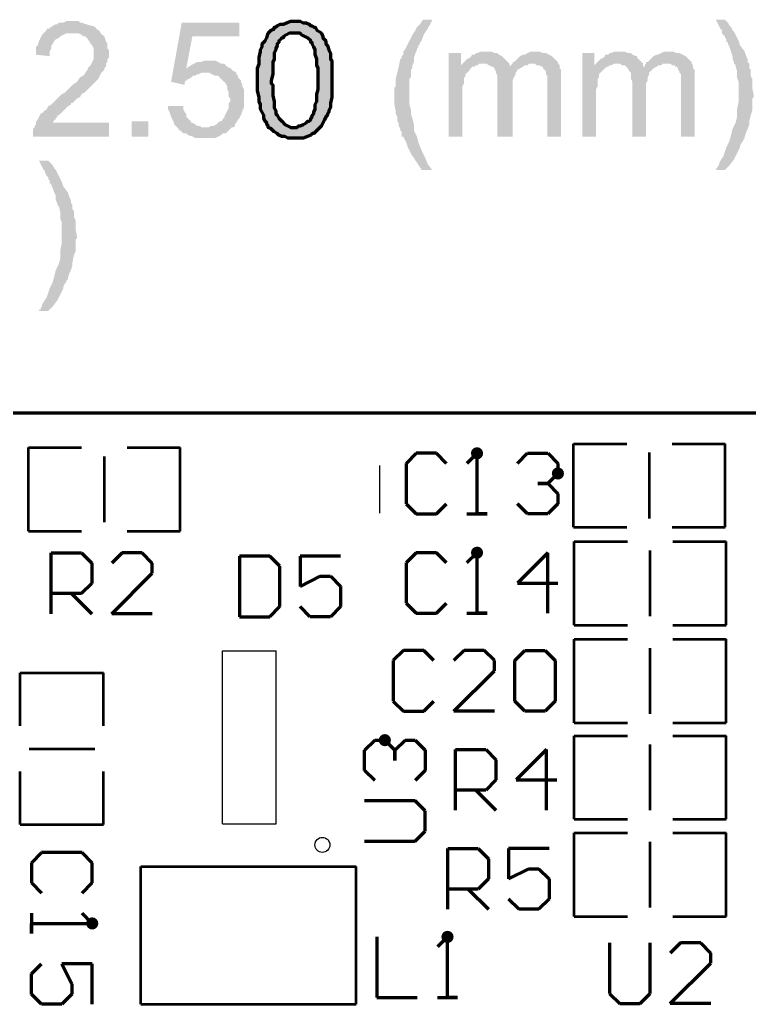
# Model space of a CAD drawing. Header units: millimetres. Extents: x 0.6 to 86.1, y 0.6 to 60.6.
# Drawn here: x 30.46 to 42.67, y 40.29 to 56.77 of the extents above; entities that cross this region are included whole.
import ezdxf

# ---------------------------------------------------------------- set-up
doc = ezdxf.new("R2010")
doc.units = ezdxf.units.MM
doc.layers.add('PDF3_0', color=7, linetype='Continuous')

msp = doc.modelspace()

# ---------------------------------------------------------------- hatches: boundary and pattern name
at = {"layer": 'PDF3_0', "true_color": 0x008000}
for points in [[(31.394, 56.749), (31.419, 56.749), (31.445, 56.749), (31.47, 56.723), (31.496, 56.723), (31.572, 56.698), (31.648, 56.672), (31.674, 56.672), (31.725, 56.647), (31.749, 56.621), (31.775, 56.596), (31.8, 56.596), (31.8, 56.57), (31.826, 56.545), (31.826, 56.52), (31.851, 56.52), (31.877, 56.494), (31.902, 56.418), (31.928, 56.367), (31.928, 56.291), (31.953, 56.266), (31.953, 56.139), (31.928, 56.114), (31.928, 56.063), (31.902, 56.037), (31.902, 55.986), (31.877, 55.961), (31.877, 55.936), (31.826, 55.885), (31.775, 55.783), (31.546, 55.554), (31.496, 55.529), (31.47, 55.478), (31.419, 55.453), (31.343, 55.377), (31.318, 55.377), (31.318, 55.351), (31.267, 55.326), (31.14, 55.199), (31.115, 55.173), (31.09, 55.173), (31.09, 55.148), (31.064, 55.123), (31.064, 55.098), (31.039, 55.098), (31.013, 55.047), (31.953, 55.047), (31.953, 54.818), (30.683, 54.818), (30.683, 54.945), (30.709, 54.97), (30.709, 54.996), (30.733, 55.021), (30.733, 55.072), (30.759, 55.098), (30.784, 55.148), (30.81, 55.199), (30.861, 55.224), (30.861, 55.25), (30.886, 55.25), (30.912, 55.275), (30.937, 55.326), (30.988, 55.351), (31.09, 55.453), (31.165, 55.529), (31.191, 55.529), (31.191, 55.554), (31.216, 55.554), (31.293, 55.631), (31.343, 55.682), (31.419, 55.733), (31.47, 55.808), (31.521, 55.834), (31.546, 55.859), (31.572, 55.91), (31.597, 55.936), (31.597, 55.961), (31.648, 56.012), (31.699, 56.114), (31.699, 56.291), (31.674, 56.342), (31.648, 56.367), (31.623, 56.418), (31.597, 56.443), (31.597, 56.469), (31.572, 56.469), (31.572, 56.494), (31.521, 56.494), (31.496, 56.52), (31.445, 56.545), (31.242, 56.545), (31.14, 56.494), (31.115, 56.469), (31.064, 56.443), (31.039, 56.418), (31.013, 56.367), (30.988, 56.342), (30.988, 56.291), (30.962, 56.24), (30.962, 56.164), (30.709, 56.189), (30.733, 56.189), (30.733, 56.317), (30.759, 56.342), (30.784, 56.418), (30.835, 56.52), (30.861, 56.545), (30.886, 56.57), (30.912, 56.596), (30.912, 56.621), (30.962, 56.621), (30.962, 56.647), (30.988, 56.647), (31.013, 56.672), (31.064, 56.698), (31.09, 56.698), (31.115, 56.723), (31.191, 56.723), (31.242, 56.749), (31.368, 56.749)], [(34.137, 56.494), (33.35, 56.494), (33.248, 55.961), (33.274, 55.961), (33.274, 55.986), (33.299, 55.986), (33.325, 56.012), (33.376, 56.037), (33.426, 56.063), (33.477, 56.063), (33.553, 56.088), (33.731, 56.088), (33.782, 56.063), (33.832, 56.037), (33.883, 56.037), (33.934, 55.986), (33.985, 55.961), (34.035, 55.91), (34.061, 55.91), (34.086, 55.885), (34.086, 55.859), (34.112, 55.834), (34.112, 55.808), (34.163, 55.757), (34.163, 55.733), (34.188, 55.682), (34.188, 55.656), (34.213, 55.605), (34.213, 55.301), (34.188, 55.25), (34.163, 55.173), (34.137, 55.123), (34.112, 55.098), (34.086, 55.047), (34.061, 55.021), (34.061, 54.996), (34.035, 54.97), (34.01, 54.97), (33.985, 54.945), (33.96, 54.92), (33.909, 54.869), (33.858, 54.869), (33.832, 54.843), (33.782, 54.818), (33.731, 54.792), (33.4, 54.792), (33.35, 54.818), (33.274, 54.843), (33.248, 54.869), (33.197, 54.869), (33.172, 54.894), (33.147, 54.92), (33.121, 54.92), (33.121, 54.945), (33.045, 55.021), (33.045, 55.047), (33.019, 55.098), (32.994, 55.148), (32.969, 55.224), (32.944, 55.275), (32.944, 55.326), (33.197, 55.326), (33.197, 55.275), (33.223, 55.224), (33.248, 55.199), (33.248, 55.148), (33.299, 55.098), (33.325, 55.072), (33.325, 55.047), (33.35, 55.047), (33.4, 55.021), (33.426, 54.996), (33.477, 54.996), (33.502, 54.97), (33.629, 54.97), (33.654, 54.996), (33.705, 54.996), (33.756, 55.021), (33.807, 55.072), (33.832, 55.072), (33.858, 55.098), (33.858, 55.123), (33.883, 55.123), (33.883, 55.148), (33.96, 55.301), (33.96, 55.377), (33.985, 55.402), (33.985, 55.453), (33.96, 55.478), (33.96, 55.554), (33.934, 55.605), (33.934, 55.656), (33.909, 55.707), (33.858, 55.757), (33.807, 55.808), (33.782, 55.834), (33.731, 55.834), (33.629, 55.885), (33.502, 55.885), (33.451, 55.859), (33.426, 55.859), (33.4, 55.834), (33.35, 55.834), (33.35, 55.808), (33.325, 55.808), (33.299, 55.783), (33.274, 55.783), (33.248, 55.757), (33.223, 55.733), (33.223, 55.682), (32.994, 55.733), (33.172, 56.723), (34.137, 56.723)], [(37.363, 56.773), (37.363, 56.749), (37.337, 56.723), (37.337, 56.698), (37.312, 56.672), (37.287, 56.621), (37.236, 56.545), (37.211, 56.494), (37.185, 56.418), (37.16, 56.393), (37.16, 56.367), (37.134, 56.342), (37.134, 56.317), (37.109, 56.291), (37.109, 56.266), (37.084, 56.215), (37.059, 56.139), (37.059, 56.063), (37.033, 56.012), (37.033, 55.961), (37.007, 55.936), (37.007, 55.808), (36.982, 55.783), (36.982, 55.351), (37.007, 55.275), (37.007, 55.199), (37.033, 55.123), (37.059, 55.021), (37.059, 54.92), (37.109, 54.818), (37.134, 54.717), (37.185, 54.589), (37.236, 54.488), (37.287, 54.361), (37.363, 54.259), (37.185, 54.259), (37.185, 54.285), (37.16, 54.285), (37.16, 54.31), (37.134, 54.335), (37.109, 54.386), (37.084, 54.412), (37.059, 54.463), (37.033, 54.488), (37.007, 54.538), (36.956, 54.64), (36.931, 54.717), (36.881, 54.818), (36.855, 54.818), (36.855, 54.894), (36.83, 54.92), (36.83, 54.945), (36.804, 54.996), (36.804, 55.047), (36.779, 55.072), (36.779, 55.148), (36.753, 55.199), (36.753, 55.25), (36.728, 55.377), (36.728, 55.631), (36.753, 55.656), (36.753, 55.783), (36.779, 55.885), (36.804, 55.986), (36.83, 56.114), (36.855, 56.139), (36.855, 56.164), (36.881, 56.189), (36.881, 56.24), (36.905, 56.266), (36.931, 56.317), (36.956, 56.367), (37.033, 56.52), (37.084, 56.596), (37.109, 56.647), (37.16, 56.698), (37.211, 56.773)], [(42.265, 56.773), (42.29, 56.749), (42.316, 56.723), (42.341, 56.672), (42.367, 56.647), (42.392, 56.596), (42.418, 56.57), (42.443, 56.52), (42.494, 56.418), (42.519, 56.342), (42.596, 56.24), (42.621, 56.164), (42.646, 56.114), (42.646, 56.063), (42.671, 56.037), (42.671, 55.961), (42.697, 55.936), (42.697, 55.834), (42.722, 55.783), (42.722, 55.631), (42.748, 55.504), (42.748, 55.478), (42.722, 55.453), (42.722, 55.25), (42.697, 55.173), (42.671, 55.072), (42.671, 55.021), (42.646, 54.945), (42.621, 54.894), (42.596, 54.818), (42.596, 54.792), (42.57, 54.767), (42.57, 54.741), (42.545, 54.717), (42.519, 54.666), (42.519, 54.64), (42.468, 54.538), (42.418, 54.437), (42.341, 54.335), (42.265, 54.259), (42.113, 54.259), (42.113, 54.285), (42.138, 54.285), (42.138, 54.31), (42.164, 54.335), (42.164, 54.361), (42.189, 54.412), (42.24, 54.488), (42.265, 54.564), (42.29, 54.64), (42.341, 54.741), (42.367, 54.843), (42.392, 54.945), (42.443, 55.047), (42.468, 55.148), (42.468, 55.275), (42.494, 55.402), (42.494, 55.733), (42.468, 55.808), (42.468, 55.91), (42.443, 55.986), (42.443, 56.012), (42.418, 56.037), (42.418, 56.063), (42.392, 56.114), (42.392, 56.164), (42.341, 56.317), (42.316, 56.367), (42.316, 56.393), (42.29, 56.393), (42.29, 56.443), (42.265, 56.469), (42.265, 56.494), (42.24, 56.52), (42.215, 56.545), (42.215, 56.596), (42.189, 56.621), (42.138, 56.723), (42.113, 56.773)], [(39.141, 56.24), (39.166, 56.24), (39.217, 56.215), (39.268, 56.215), (39.319, 56.189), (39.369, 56.164), (39.42, 56.114), (39.471, 56.063), (39.471, 56.037), (39.497, 56.012), (39.497, 55.961), (39.522, 55.936), (39.522, 54.818), (39.294, 54.818), (39.294, 55.834), (39.268, 55.859), (39.268, 55.91), (39.243, 55.936), (39.217, 55.961), (39.217, 55.986), (39.192, 55.986), (39.166, 56.012), (39.116, 56.012), (39.09, 56.037), (38.988, 56.037), (38.963, 56.012), (38.913, 56.012), (38.887, 55.986), (38.836, 55.961), (38.811, 55.936), (38.785, 55.936), (38.785, 55.91), (38.76, 55.885), (38.76, 55.859), (38.734, 55.808), (38.71, 55.757), (38.71, 54.818), (38.455, 54.818), (38.455, 55.834), (38.43, 55.885), (38.43, 55.91), (38.404, 55.961), (38.379, 55.986), (38.353, 55.986), (38.328, 56.012), (38.303, 56.012), (38.278, 56.037), (38.15, 56.037), (38.125, 56.012), (38.1, 56.012), (38.074, 55.986), (38.023, 55.986), (38.023, 55.961), (37.998, 55.961), (37.998, 55.936), (37.921, 55.859), (37.921, 55.808), (37.897, 55.808), (37.897, 55.707), (37.871, 55.656), (37.871, 54.818), (37.643, 54.818), (37.643, 56.215), (37.846, 56.215), (37.846, 56.012), (37.897, 56.063), (37.921, 56.088), (37.947, 56.114), (37.998, 56.139), (38.023, 56.164), (38.023, 56.189), (38.074, 56.189), (38.1, 56.215), (38.125, 56.215), (38.176, 56.24), (38.353, 56.24), (38.404, 56.215), (38.455, 56.215), (38.481, 56.189), (38.531, 56.164), (38.557, 56.139), (38.659, 56.037), (38.659, 55.986), (38.71, 56.037), (38.71, 56.063), (38.734, 56.063), (38.811, 56.139), (38.836, 56.164), (38.887, 56.189), (38.913, 56.189), (38.963, 56.215), (39.014, 56.24), (39.116, 56.24)], [(41.376, 56.24), (41.402, 56.24), (41.452, 56.215), (41.503, 56.215), (41.605, 56.164), (41.706, 56.063), (41.706, 56.037), (41.732, 56.012), (41.732, 55.961), (41.757, 55.936), (41.757, 54.818), (41.529, 54.818), (41.529, 55.859), (41.503, 55.885), (41.503, 55.91), (41.478, 55.936), (41.478, 55.961), (41.452, 55.986), (41.427, 55.986), (41.427, 56.012), (41.376, 56.012), (41.351, 56.037), (41.224, 56.037), (41.199, 56.012), (41.148, 56.012), (41.122, 55.986), (41.071, 55.961), (41.046, 55.936), (40.995, 55.885), (40.995, 55.859), (40.97, 55.808), (40.97, 55.757), (40.945, 55.707), (40.945, 54.818), (40.716, 54.818), (40.716, 55.733), (40.69, 55.783), (40.69, 55.885), (40.665, 55.91), (40.639, 55.961), (40.588, 56.012), (40.538, 56.012), (40.513, 56.037), (40.411, 56.037), (40.361, 56.012), (40.335, 56.012), (40.31, 55.986), (40.284, 55.986), (40.259, 55.961), (40.233, 55.936), (40.182, 55.885), (40.157, 55.859), (40.157, 55.808), (40.132, 55.783), (40.132, 55.656), (40.106, 55.605), (40.106, 54.818), (39.878, 54.818), (39.878, 56.215), (40.081, 56.215), (40.081, 56.012), (40.157, 56.088), (40.182, 56.114), (40.233, 56.139), (40.259, 56.164), (40.259, 56.189), (40.31, 56.189), (40.335, 56.215), (40.361, 56.215), (40.411, 56.24), (40.588, 56.24), (40.639, 56.215), (40.69, 56.215), (40.716, 56.189), (40.767, 56.164), (40.792, 56.164), (40.792, 56.139), (40.894, 56.037), (40.894, 55.986), (40.919, 55.986), (40.919, 56.012), (40.945, 56.037), (40.945, 56.063), (40.97, 56.063), (40.995, 56.088), (41.046, 56.139), (41.071, 56.164), (41.122, 56.189), (41.148, 56.189), (41.199, 56.215), (41.249, 56.24), (41.351, 56.24)], [(32.613, 54.818), (32.334, 54.818), (32.334, 55.072), (32.613, 55.072)], [(30.937, 54.412), (30.962, 54.386), (31.013, 54.335), (31.039, 54.285), (31.064, 54.259), (31.115, 54.157), (31.14, 54.107), (31.165, 54.056), (31.191, 53.98), (31.267, 53.879), (31.293, 53.802), (31.318, 53.751), (31.318, 53.701), (31.343, 53.675), (31.343, 53.599), (31.368, 53.573), (31.368, 53.472), (31.394, 53.421), (31.394, 53.269), (31.419, 53.141), (31.419, 53.116), (31.394, 53.091), (31.394, 52.888), (31.368, 52.837), (31.343, 52.71), (31.343, 52.659), (31.318, 52.583), (31.293, 52.532), (31.267, 52.456), (31.267, 52.431), (31.242, 52.405), (31.242, 52.38), (31.216, 52.354), (31.191, 52.303), (31.191, 52.278), (31.14, 52.176), (31.09, 52.075), (31.013, 51.973), (30.937, 51.897), (30.784, 51.897), (30.784, 51.922), (30.81, 51.922), (30.81, 51.948), (30.835, 51.973), (30.835, 51.999), (30.861, 52.05), (30.912, 52.125), (30.937, 52.202), (30.962, 52.278), (31.013, 52.38), (31.039, 52.482), (31.064, 52.583), (31.115, 52.685), (31.14, 52.786), (31.14, 52.913), (31.165, 53.04), (31.165, 53.37), (31.14, 53.447), (31.14, 53.548), (31.115, 53.65), (31.09, 53.675), (31.09, 53.701), (31.064, 53.751), (31.064, 53.828), (31.039, 53.879), (31.013, 53.954), (30.988, 54.005), (30.988, 54.031), (30.962, 54.031), (30.962, 54.082), (30.937, 54.107), (30.937, 54.132), (30.912, 54.157), (30.886, 54.208), (30.886, 54.234), (30.861, 54.259), (30.835, 54.31), (30.81, 54.361), (30.784, 54.412)]]:
    msp.add_hatch(color=96, dxfattribs=at).paths.add_polyline_path(points, flags=16)
h = msp.add_hatch(color=96, dxfattribs=at)
h.paths.add_polyline_path([(35.128, 56.749), (35.153, 56.749), (35.204, 56.723), (35.255, 56.723), (35.306, 56.698), (35.331, 56.672), (35.357, 56.672), (35.382, 56.647), (35.407, 56.647), (35.433, 56.596), (35.483, 56.57), (35.509, 56.545), (35.534, 56.494), (35.534, 56.469), (35.585, 56.418), (35.585, 56.367), (35.611, 56.342), (35.636, 56.266), (35.661, 56.215), (35.661, 56.114), (35.686, 56.088), (35.686, 55.478), (35.661, 55.377), (35.661, 55.301), (35.636, 55.25), (35.636, 55.224), (35.611, 55.199), (35.611, 55.173), (35.585, 55.148), (35.56, 55.098), (35.509, 54.996), (35.382, 54.869), (35.357, 54.869), (35.331, 54.843), (35.28, 54.818), (35.204, 54.792), (34.95, 54.792), (34.899, 54.818), (34.848, 54.818), (34.798, 54.843), (34.772, 54.869), (34.721, 54.894), (34.696, 54.92), (34.67, 54.945), (34.62, 54.97), (34.62, 54.996), (34.595, 55.021), (34.595, 55.047), (34.569, 55.072), (34.544, 55.123), (34.544, 55.173), (34.493, 55.275), (34.493, 55.351), (34.467, 55.402), (34.467, 55.478), (34.442, 55.58), (34.442, 55.961), (34.467, 56.037), (34.467, 56.139), (34.493, 56.24), (34.493, 56.266), (34.518, 56.317), (34.518, 56.367), (34.569, 56.418), (34.595, 56.469), (34.62, 56.545), (34.67, 56.596), (34.721, 56.621), (34.721, 56.647), (34.747, 56.647), (34.772, 56.672), (34.823, 56.698), (34.874, 56.698), (34.925, 56.723), (35.001, 56.749), (35.102, 56.749)])
h.paths.add_polyline_path([(35.077, 56.545), (35.051, 56.545), (35.027, 56.545), (34.976, 56.545), (34.874, 56.494), (34.874, 56.469), (34.848, 56.469), (34.823, 56.443), (34.798, 56.418), (34.798, 56.393), (34.772, 56.367), (34.772, 56.342), (34.747, 56.291), (34.747, 56.266), (34.721, 56.215), (34.721, 56.114), (34.696, 56.063), (34.696, 55.859), (34.67, 55.757), (34.67, 55.707), (34.696, 55.682), (34.696, 55.504), (34.721, 55.402), (34.721, 55.301), (34.747, 55.25), (34.747, 55.199), (34.772, 55.173), (34.798, 55.123), (34.823, 55.098), (34.848, 55.072), (34.899, 55.021), (35.001, 54.97), (35.102, 54.97), (35.128, 54.996), (35.153, 54.996), (35.204, 55.021), (35.255, 55.047), (35.28, 55.072), (35.306, 55.072), (35.331, 55.098), (35.331, 55.123), (35.357, 55.148), (35.357, 55.173), (35.382, 55.199), (35.382, 55.224), (35.407, 55.275), (35.407, 55.351), (35.433, 55.402), (35.433, 55.529), (35.458, 55.605), (35.458, 55.961), (35.433, 56.012), (35.433, 56.114), (35.407, 56.189), (35.407, 56.266), (35.382, 56.317), (35.357, 56.367), (35.357, 56.393), (35.331, 56.393), (35.331, 56.418), (35.28, 56.469), (35.23, 56.494), (35.179, 56.52), (35.153, 56.545), (35.102, 56.545)], flags=16)
h = msp.add_hatch(color=96, dxfattribs=at)
edge = h.paths.add_edge_path(flags=16)
edge.add_arc((38.115, 49.515), 0.102, 0, 360)
h = msp.add_hatch(color=96, dxfattribs=at)
edge = h.paths.add_edge_path(flags=16)
edge.add_arc((39.469, 49.177), 0.102, 0, 360)
h = msp.add_hatch(color=96, dxfattribs=at)
edge = h.paths.add_edge_path(flags=16)
edge.add_arc((39.469, 49.177), 0.102, 0, 360)
h = msp.add_hatch(color=96, dxfattribs=at)
edge = h.paths.add_edge_path(flags=16)
edge.add_arc((39.469, 49.177), 0.102, 0, 360)
h = msp.add_hatch(color=96, dxfattribs=at)
edge = h.paths.add_edge_path(flags=16)
edge.add_arc((38.115, 47.851), 0.102, 0, 360)
h = msp.add_hatch(color=96, dxfattribs=at)
edge = h.paths.add_edge_path(flags=16)
edge.add_arc((36.572, 44.713), 0.102, 0, 360)
h = msp.add_hatch(color=96, dxfattribs=at)
edge = h.paths.add_edge_path(flags=16)
edge.add_arc((36.572, 44.713), 0.102, 0, 360)
h = msp.add_hatch(color=96, dxfattribs=at)
edge = h.paths.add_edge_path(flags=16)
edge.add_arc((36.572, 44.713), 0.102, 0, 360)
h = msp.add_hatch(color=96, dxfattribs=at)
edge = h.paths.add_edge_path(flags=16)
edge.add_arc((31.674, 41.645), 0.102, 0, 360)
h = msp.add_hatch(color=96, dxfattribs=at)
edge = h.paths.add_edge_path(flags=16)
edge.add_arc((37.621, 41.42), 0.102, 0, 360)

# ---------------------------------------------------------------- linework, layer by layer
at = {"layer": 'PDF3_0', "color": 96, "lineweight": 70, "true_color": 0x008000}
msp.add_lwpolyline([(35.128, 56.749), (35.153, 56.749), (35.204, 56.723), (35.255, 56.723), (35.306, 56.698), (35.331, 56.672), (35.357, 56.672), (35.382, 56.647), (35.407, 56.647), (35.433, 56.596), (35.483, 56.57), (35.509, 56.545), (35.534, 56.494), (35.534, 56.469), (35.585, 56.418), (35.585, 56.367), (35.611, 56.342), (35.636, 56.266), (35.661, 56.215), (35.661, 56.114), (35.686, 56.088), (35.686, 55.478), (35.661, 55.377), (35.661, 55.301), (35.636, 55.25), (35.636, 55.224), (35.611, 55.199), (35.611, 55.173), (35.585, 55.148), (35.56, 55.098), (35.509, 54.996), (35.382, 54.869), (35.357, 54.869), (35.331, 54.843), (35.28, 54.818), (35.204, 54.792), (34.95, 54.792), (34.899, 54.818), (34.848, 54.818), (34.798, 54.843), (34.772, 54.869), (34.721, 54.894), (34.696, 54.92), (34.67, 54.945), (34.62, 54.97), (34.62, 54.996), (34.595, 55.021), (34.595, 55.047), (34.569, 55.072), (34.544, 55.123), (34.544, 55.173), (34.493, 55.275), (34.493, 55.351), (34.467, 55.402), (34.467, 55.478), (34.442, 55.58), (34.442, 55.961), (34.467, 56.037), (34.467, 56.139), (34.493, 56.24), (34.493, 56.266), (34.518, 56.317), (34.518, 56.367), (34.569, 56.418), (34.595, 56.469), (34.62, 56.545), (34.67, 56.596), (34.721, 56.621), (34.721, 56.647), (34.747, 56.647), (34.772, 56.672), (34.823, 56.698), (34.874, 56.698), (34.925, 56.723), (35.001, 56.749), (35.102, 56.749), (35.128, 56.749)], close=True, dxfattribs=at)
for points in [[(35.077, 56.545), (35.051, 56.545), (35.027, 56.545), (34.976, 56.545), (34.874, 56.494), (34.874, 56.469), (34.848, 56.469), (34.823, 56.443), (34.798, 56.418), (34.798, 56.393), (34.772, 56.367), (34.772, 56.342), (34.747, 56.291), (34.747, 56.266), (34.721, 56.215), (34.721, 56.114), (34.696, 56.063), (34.696, 55.859), (34.67, 55.757), (34.67, 55.707), (34.696, 55.682), (34.696, 55.504), (34.721, 55.402), (34.721, 55.301), (34.747, 55.25), (34.747, 55.199), (34.772, 55.173), (34.798, 55.123), (34.823, 55.098), (34.848, 55.072), (34.899, 55.021), (35.001, 54.97), (35.102, 54.97), (35.128, 54.996), (35.153, 54.996), (35.204, 55.021), (35.255, 55.047), (35.28, 55.072), (35.306, 55.072), (35.331, 55.098), (35.331, 55.123), (35.357, 55.148), (35.357, 55.173), (35.382, 55.199), (35.382, 55.224), (35.407, 55.275), (35.407, 55.351), (35.433, 55.402), (35.433, 55.529), (35.458, 55.605), (35.458, 55.961), (35.433, 56.012), (35.433, 56.114), (35.407, 56.189), (35.407, 56.266), (35.382, 56.317), (35.357, 56.367), (35.357, 56.393), (35.331, 56.393), (35.331, 56.418), (35.28, 56.469), (35.23, 56.494), (35.179, 56.52), (35.153, 56.545), (35.102, 56.545), (35.077, 56.545)], [(37.099, 49.515), (36.929, 49.346)], [(37.437, 49.515), (37.099, 49.515)], [(37.606, 49.346), (37.437, 49.515)], [(38.115, 49.515), (37.945, 49.346)], [(38.115, 48.499), (38.115, 49.515)], [(38.791, 49.346), (38.961, 49.515)], [(38.961, 49.515), (39.3, 49.515)], [(39.3, 49.515), (39.469, 49.346)], [(36.929, 49.346), (36.929, 48.668)], [(39.469, 49.346), (39.469, 49.177)], [(39.469, 49.177), (39.3, 49.007)], [(39.3, 49.007), (39.13, 49.007)], [(39.13, 49.007), (39.3, 49.007)], [(39.3, 49.007), (39.469, 48.837)], [(39.469, 48.837), (39.469, 48.668)], [(36.929, 48.668), (37.099, 48.499)], [(37.437, 48.499), (37.606, 48.668)], [(38.961, 48.499), (38.791, 48.668)], [(39.469, 48.668), (39.3, 48.499)], [(37.099, 48.499), (37.437, 48.499)], [(37.945, 48.499), (38.284, 48.499)], [(38.284, 48.499), (38.115, 48.499)], [(39.3, 48.499), (38.961, 48.499)], [(30.988, 46.83), (30.988, 47.846)], [(30.988, 47.846), (31.495, 47.846)], [(31.495, 47.846), (31.665, 47.676)], [(32.173, 47.846), (32.003, 47.676)], [(32.511, 47.846), (32.173, 47.846)], [(32.68, 47.676), (32.511, 47.846)], [(37.099, 47.851), (36.929, 47.682)], [(37.437, 47.851), (37.099, 47.851)], [(37.606, 47.682), (37.437, 47.851)], [(38.115, 47.851), (37.945, 47.682)], [(38.115, 46.836), (38.115, 47.851)], [(39.3, 47.851), (38.791, 47.343)], [(39.3, 46.836), (39.3, 47.851)], [(31.665, 47.676), (31.665, 47.338)], [(32.68, 47.507), (32.68, 47.676)], [(34.137, 47.795), (34.137, 46.779)], [(34.645, 47.795), (34.137, 47.795)], [(34.814, 47.626), (34.645, 47.795)], [(35.83, 47.795), (35.153, 47.795)], [(35.153, 47.795), (35.153, 47.287)], [(36.929, 47.682), (36.929, 47.005)], [(32.003, 46.83), (32.68, 47.507)], [(34.814, 46.948), (34.814, 47.626)], [(31.665, 47.338), (31.495, 47.169)], [(35.153, 47.287), (35.492, 47.457)], [(35.492, 47.457), (35.661, 47.457)], [(35.661, 47.457), (35.83, 47.287)], [(38.791, 47.343), (39.469, 47.343)], [(31.495, 47.169), (30.988, 47.169)], [(31.326, 47.169), (31.665, 46.83)], [(35.83, 47.287), (35.83, 46.948)], [(36.929, 47.005), (37.099, 46.836)], [(37.437, 46.836), (37.606, 47.005)], [(32.68, 46.83), (32.003, 46.83)], [(34.645, 46.779), (34.814, 46.948)], [(35.323, 46.779), (35.153, 46.948)], [(35.83, 46.948), (35.661, 46.779)], [(37.099, 46.836), (37.437, 46.836)], [(37.945, 46.836), (38.284, 46.836)], [(38.284, 46.836), (38.115, 46.836)], [(34.137, 46.779), (34.645, 46.779)], [(35.661, 46.779), (35.323, 46.779)], [(36.883, 46.213), (36.714, 46.044)], [(37.222, 46.213), (36.883, 46.213)], [(37.391, 46.044), (37.222, 46.213)], [(37.898, 46.213), (37.729, 46.044)], [(38.237, 46.213), (37.898, 46.213)], [(38.407, 46.044), (38.237, 46.213)], [(38.745, 46.044), (38.914, 46.213)], [(38.914, 46.213), (39.253, 46.213)], [(39.253, 46.213), (39.422, 46.044)], [(36.714, 46.044), (36.714, 45.367)], [(38.407, 45.875), (38.407, 46.044)], [(38.745, 45.367), (38.745, 46.044)], [(39.422, 46.044), (39.422, 45.367)], [(37.729, 45.197), (38.407, 45.875)], [(36.714, 45.367), (36.883, 45.197)], [(37.222, 45.197), (37.391, 45.367)], [(38.914, 45.197), (38.745, 45.367)], [(39.422, 45.367), (39.253, 45.197)], [(36.883, 45.197), (37.222, 45.197)], [(38.407, 45.197), (37.729, 45.197)], [(39.253, 45.197), (38.914, 45.197)], [(36.233, 44.543), (36.403, 44.713)], [(36.403, 44.713), (36.572, 44.713)], [(36.572, 44.713), (36.741, 44.543)], [(36.741, 44.543), (36.91, 44.713)], [(36.91, 44.713), (37.079, 44.713)], [(37.079, 44.713), (37.249, 44.543)], [(36.233, 44.205), (36.233, 44.543)], [(36.741, 44.543), (36.741, 44.375)], [(36.741, 44.375), (36.741, 44.543)], [(37.249, 44.543), (37.249, 44.205)], [(37.755, 43.539), (37.755, 44.554)], [(37.755, 44.554), (38.263, 44.554)], [(38.263, 44.554), (38.432, 44.385)], [(39.278, 44.554), (38.771, 44.047)], [(39.278, 43.539), (39.278, 44.554)], [(38.432, 44.385), (38.432, 44.047)], [(36.403, 44.036), (36.233, 44.205)], [(37.249, 44.205), (37.079, 44.036)], [(38.432, 44.047), (38.263, 43.877)], [(38.771, 44.047), (39.448, 44.047)], [(38.263, 43.877), (37.755, 43.877)], [(38.094, 43.877), (38.432, 43.539)], [(37.079, 43.697), (36.233, 43.697)], [(37.249, 43.528), (37.079, 43.697)], [(37.249, 43.19), (37.249, 43.528)], [(37.079, 43.021), (37.249, 43.19)], [(36.233, 43.021), (37.079, 43.021)], [(37.628, 41.883), (37.628, 42.899)], [(37.628, 42.899), (38.136, 42.899)], [(38.136, 42.899), (38.305, 42.729)], [(39.321, 42.899), (38.644, 42.899)], [(38.644, 42.899), (38.644, 42.391)], [(30.827, 42.83), (30.658, 42.661)], [(31.504, 42.83), (30.827, 42.83)], [(31.674, 42.661), (31.504, 42.83)], [(38.305, 42.729), (38.305, 42.391)], [(30.658, 42.661), (30.658, 42.322)], [(31.674, 42.322), (31.674, 42.661)], [(38.644, 42.391), (38.982, 42.56)], [(38.982, 42.56), (39.151, 42.56)], [(39.151, 42.56), (39.321, 42.391)], [(38.305, 42.391), (38.136, 42.221)], [(39.321, 42.391), (39.321, 42.052)], [(30.658, 42.322), (30.827, 42.153)], [(31.504, 42.153), (31.674, 42.322)], [(38.136, 42.221), (37.628, 42.221)], [(37.966, 42.221), (38.305, 41.883)], [(38.813, 41.883), (38.644, 42.052)], [(39.321, 42.052), (39.151, 41.883)], [(39.151, 41.883), (38.813, 41.883)], [(30.658, 41.814), (30.658, 41.475)], [(31.674, 41.645), (31.504, 41.814)], [(30.658, 41.475), (30.658, 41.645)], [(30.658, 41.645), (31.674, 41.645)], [(36.436, 41.42), (36.436, 40.405)], [(37.621, 41.42), (37.452, 41.251)], [(37.621, 40.405), (37.621, 41.42)], [(40.335, 41.319), (40.335, 40.472)], [(41.012, 40.472), (41.012, 41.319)], [(41.519, 41.319), (41.35, 41.149)], [(41.859, 41.319), (41.519, 41.319)], [(42.028, 41.149), (41.859, 41.319)], [(42.028, 40.979), (42.028, 41.149)], [(30.658, 40.799), (30.827, 40.968)], [(31.674, 40.968), (31.165, 40.968)], [(31.165, 40.968), (31.334, 40.629)], [(31.674, 40.291), (31.674, 40.968)], [(41.35, 40.303), (42.028, 40.979)], [(30.658, 40.46), (30.658, 40.799)], [(31.334, 40.629), (31.334, 40.46)], [(30.827, 40.291), (30.658, 40.46)], [(31.334, 40.46), (31.165, 40.291)], [(36.436, 40.405), (37.113, 40.405)], [(37.452, 40.405), (37.79, 40.405)], [(37.79, 40.405), (37.621, 40.405)], [(40.335, 40.472), (40.504, 40.303)], [(40.843, 40.303), (41.012, 40.472)], [(31.165, 40.291), (30.827, 40.291)], [(40.504, 40.303), (40.843, 40.303)], [(42.028, 40.303), (41.35, 40.303)]]:
    msp.add_lwpolyline(points, dxfattribs=at)
at = {"layer": 'PDF3_0', "color": 216, "lineweight": 70, "true_color": 0x800080}
msp.add_lwpolyline([(14.952, 50.19), (65.952, 50.19)], dxfattribs=at)
at = {"layer": 'PDF3_0', "color": 96, "lineweight": 53, "true_color": 0x008000}
for points in [[(30.607, 48.213), (30.607, 49.613)], [(30.607, 49.613), (31.496, 49.613)], [(32.258, 49.613), (33.147, 49.613)], [(33.147, 48.213), (33.147, 49.613)], [(39.731, 49.676), (40.62, 49.676)], [(39.731, 48.277), (39.731, 49.676)], [(41.382, 49.676), (42.271, 49.676)], [(42.271, 48.277), (42.271, 49.676)], [(31.877, 48.363), (31.877, 49.462)], [(41.001, 48.426), (41.001, 49.527)], [(30.607, 48.213), (31.496, 48.213)], [(32.258, 48.213), (33.147, 48.213)], [(39.731, 48.277), (40.62, 48.277)], [(41.382, 48.277), (42.271, 48.277)], [(39.743, 48.039), (40.632, 48.039)], [(39.743, 46.639), (39.743, 48.039)], [(41.394, 48.039), (42.283, 48.039)], [(42.283, 46.639), (42.283, 48.039)], [(41.013, 46.79), (41.013, 47.889)], [(39.743, 46.639), (40.632, 46.639)], [(41.394, 46.639), (42.283, 46.639)], [(39.743, 45.002), (39.743, 46.401)], [(39.743, 46.401), (40.632, 46.401)], [(41.394, 46.401), (42.283, 46.401)], [(42.283, 45.002), (42.283, 46.401)], [(41.013, 45.151), (41.013, 46.252)], [(30.465, 44.951), (30.465, 45.84)], [(30.465, 45.84), (31.865, 45.84)], [(31.865, 44.951), (31.865, 45.84)], [(39.743, 45.002), (40.632, 45.002)], [(41.394, 45.002), (42.283, 45.002)], [(39.743, 44.788), (40.632, 44.788)], [(39.743, 43.388), (39.743, 44.788)], [(41.394, 44.788), (42.283, 44.788)], [(42.283, 43.388), (42.283, 44.788)], [(30.616, 44.57), (31.715, 44.57)], [(41.013, 43.539), (41.013, 44.638)], [(30.465, 43.3), (30.465, 44.189)], [(31.865, 43.3), (31.865, 44.189)], [(39.743, 43.388), (40.632, 43.388)], [(41.394, 43.388), (42.283, 43.388)], [(30.465, 43.3), (31.865, 43.3)], [(39.743, 43.163), (40.632, 43.163)], [(39.743, 41.763), (39.743, 43.163)], [(41.394, 43.163), (42.283, 43.163)], [(42.283, 41.763), (42.283, 43.163)], [(41.013, 41.914), (41.013, 43.013)], [(32.489, 40.296), (32.489, 42.596)], [(32.489, 42.596), (36.09, 42.596)], [(36.09, 40.296), (36.09, 42.596)], [(39.743, 41.763), (40.632, 41.763)], [(41.394, 41.763), (42.283, 41.763)], [(32.489, 40.296), (36.09, 40.296)]]:
    msp.add_lwpolyline(points, dxfattribs=at)
at = {"layer": 'PDF3_0', "color": 96, "true_color": 0x008000}
for points in [[(36.486, 48.513), (36.486, 49.313)], [(33.852, 43.31), (33.852, 46.21)], [(33.852, 46.21), (34.752, 46.21)], [(34.752, 43.31), (34.752, 46.21)], [(33.852, 43.31), (34.752, 43.31)]]:
    msp.add_lwpolyline(points, dxfattribs=at)
msp.add_circle((35.527, 42.96), 0.125, dxfattribs=at)

doc.saveas('drawing.dxf')
